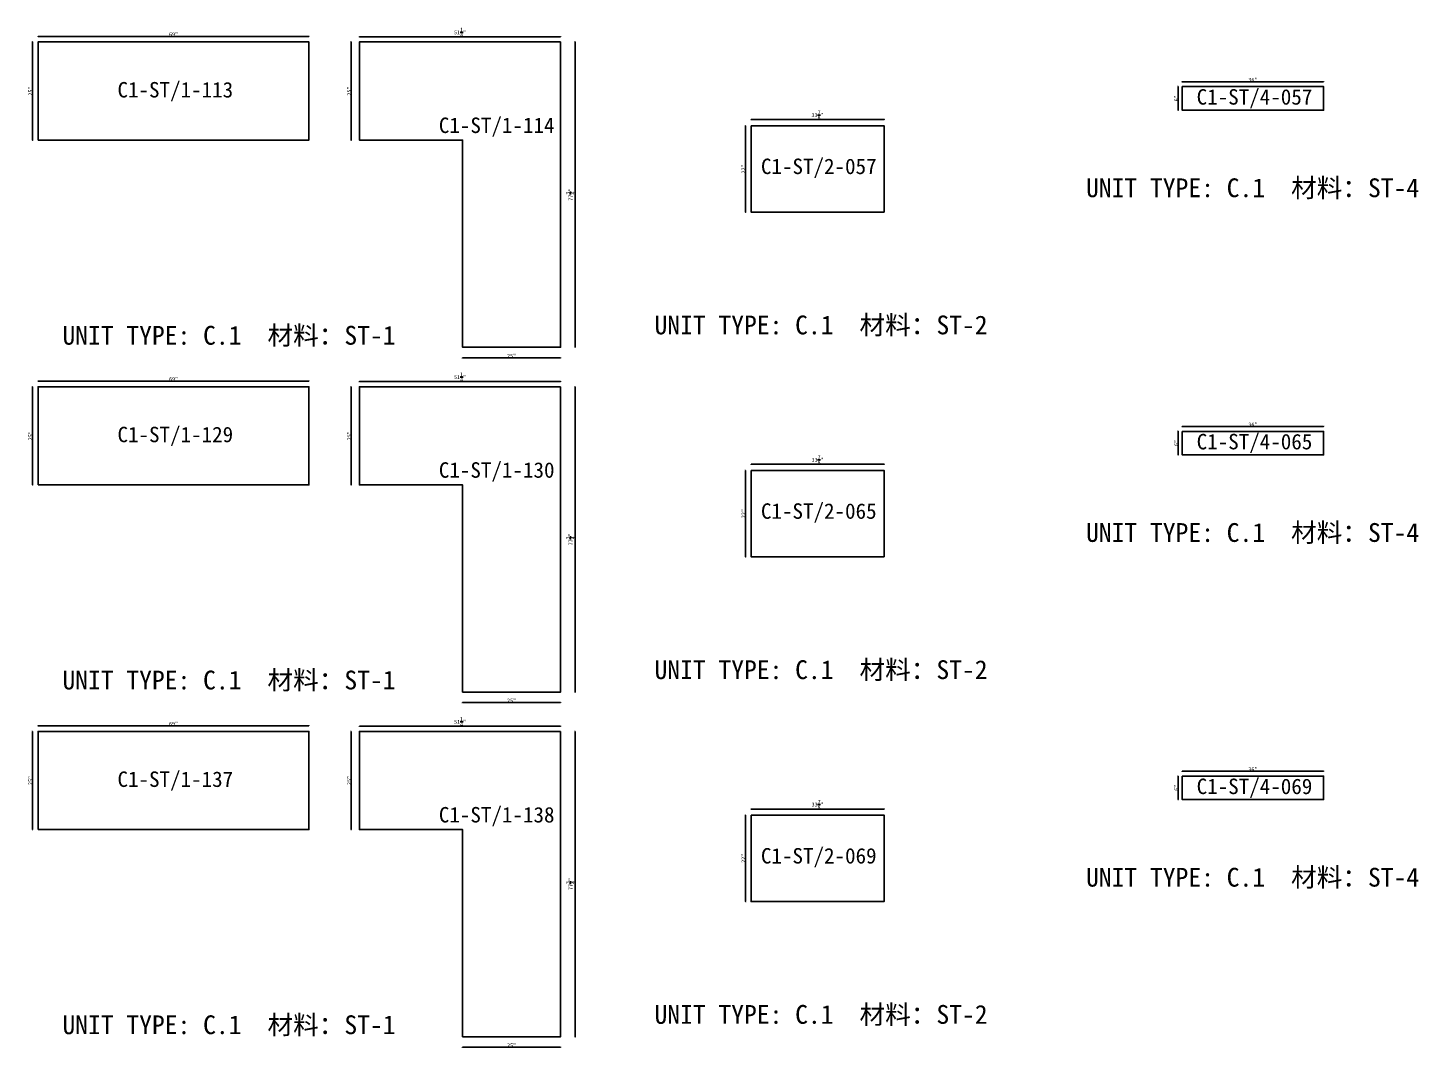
# Model space of a CAD drawing. Header units: millimetres. Extents: x -46962 to 137822, y -48342 to 2116.
# Drawn here: x 65220 to 74215, y -43883 to -37283 of the extents above; entities that cross this region are included whole.
import ezdxf
from ezdxf.enums import TextEntityAlignment as Align

# ---------------------------------------------------------------- set-up
doc = ezdxf.new("R2010")
doc.units = ezdxf.units.MM
doc.layers.add('COUNTERTOP_NUMBER', color=3, linetype='Continuous')
doc.layers.add('COUNTERTOPS', color=7, linetype='Continuous')
doc.styles.add('样式 1', font='')
doc.styles.get('样式 1').set_extended_font_data('NSimSun')
doc.dimstyles.new('副本 ISO-25', dxfattribs={"dimtxt": 25, "dimasz": 10, "dimexe": 1.5, "dimexo": 0.5, "dimtad": 1, "dimlfac": 0.03937, "dimlunit": 5, "dimtxsty": '样式 1', "dimblk": 'ARCHTICK', "dimcen": 2.5, "dimclrd": 256, "dimclrt": 1, "dimazin": 3, "dimtfac": 1, "dimtmove": 0, "dimatfit": 3, "dimfxlon": 1})

# ---------------------------------------------------------------- blocks, each defined once
blk = doc.blocks.new('_ArchTick')
at = {"color": 0, "linetype": 'ByBlock', "const_width": 0.15}
blk.add_lwpolyline([(-0.5, -0.5), (0.5, 0.5)], dxfattribs=at)
blk = doc.blocks.new('*D1516')
at = {"color": 0, "lineweight": -2, "transparency": 16777216}
for p, q in [((65250.6, -37374.9), (65248.1, -37374.9)), ((65250.6, -38009.9), (65248.1, -38009.9))]:
    blk.add_line(p, q, dxfattribs=at)
at = {"lineweight": -2, "transparency": 16777216}
blk.add_line((65249.6, -38009.9), (65249.6, -37374.9), dxfattribs=at)
at = {"layer": 'Defpoints', "color": 0, "transparency": 16777216}
for p in [(65249.6, -37374.9), (65286.5, -37374.9), (65286.5, -38009.9)]:
    blk.add_point(p, dxfattribs=at)
at = {"lineweight": -2, "transparency": 16777216, "xscale": 10, "yscale": 10, "zscale": 10}
for p, rotation in [((65249.6, -37374.9), 90), ((65249.6, -38009.9), 270)]:
    blk.add_blockref('_ArchTick', p, dxfattribs=dict(at, rotation=rotation))
at = {"color": 1, "transparency": 16777216, "insert": (65236.5, -37692.4), "char_height": 25, "attachment_point": 5, "rotation": 90, "style": '样式 1'}
blk.add_mtext('\\A1;25"', dxfattribs=at)
blk = doc.blocks.new('*D1517')
at = {"color": 0, "lineweight": -2, "transparency": 16777216}
for p, q in [((65286.5, -37339.6), (65286.5, -37337.1)), ((67039.1, -37339.6), (67039.1, -37337.1))]:
    blk.add_line(p, q, dxfattribs=at)
at = {"lineweight": -2, "transparency": 16777216}
blk.add_line((65286.5, -37338.6), (67039.1, -37338.6), dxfattribs=at)
at = {"layer": 'Defpoints', "color": 0, "transparency": 16777216}
for p in [(65286.5, -37374.9), (67039.1, -37338.6), (67039.1, -37374.9)]:
    blk.add_point(p, dxfattribs=at)
at = {"lineweight": -2, "transparency": 16777216, "xscale": 10, "yscale": 10, "zscale": 10, "rotation": 180}
blk.add_blockref('_ArchTick', (65286.5, -37338.6), dxfattribs=at)
at = {"lineweight": -2, "transparency": 16777216, "xscale": 10, "yscale": 10, "zscale": 10}
blk.add_blockref('_ArchTick', (67039.1, -37338.6), dxfattribs=at)
at = {"color": 1, "transparency": 16777216, "insert": (66162.8, -37325.5), "char_height": 25, "attachment_point": 5, "style": '样式 1'}
blk.add_mtext('\\A1;69"', dxfattribs=at)
blk = doc.blocks.new('*D1518')
at = {"color": 0, "lineweight": -2, "transparency": 16777216}
for p, q in [((67365.4, -37342.8), (67365.4, -37340.3)), ((68667.2, -37342.8), (68667.2, -37340.3))]:
    blk.add_line(p, q, dxfattribs=at)
at = {"lineweight": -2, "transparency": 16777216}
blk.add_line((67365.4, -37341.8), (68667.2, -37341.8), dxfattribs=at)
at = {"layer": 'Defpoints', "color": 0, "transparency": 16777216}
for p in [(67365.4, -37374.9), (68667.2, -37341.8), (68667.2, -37374.9)]:
    blk.add_point(p, dxfattribs=at)
at = {"lineweight": -2, "transparency": 16777216, "xscale": 10, "yscale": 10, "zscale": 10, "rotation": 180}
blk.add_blockref('_ArchTick', (67365.4, -37341.8), dxfattribs=at)
at = {"lineweight": -2, "transparency": 16777216, "xscale": 10, "yscale": 10, "zscale": 10}
blk.add_blockref('_ArchTick', (68667.2, -37341.8), dxfattribs=at)
at = {"color": 1, "transparency": 16777216, "insert": (68016.3, -37312.8), "char_height": 25, "attachment_point": 5, "style": '样式 1'}
blk.add_mtext('\\A1;51{\\H1x;\\S1/4;}"', dxfattribs=at)
blk = doc.blocks.new('*D1519')
at = {"color": 0, "lineweight": -2, "transparency": 16777216}
for p, q in [((67313, -37374.9), (67310.5, -37374.9)), ((67313, -38009.9), (67310.5, -38009.9))]:
    blk.add_line(p, q, dxfattribs=at)
at = {"lineweight": -2, "transparency": 16777216}
blk.add_line((67312, -38009.9), (67312, -37374.9), dxfattribs=at)
at = {"layer": 'Defpoints', "color": 0, "transparency": 16777216}
for p in [(67312, -37374.9), (67365.4, -37374.9), (67365.4, -38009.9)]:
    blk.add_point(p, dxfattribs=at)
at = {"lineweight": -2, "transparency": 16777216, "xscale": 10, "yscale": 10, "zscale": 10}
for p, rotation in [((67312, -37374.9), 90), ((67312, -38009.9), 270)]:
    blk.add_blockref('_ArchTick', p, dxfattribs=dict(at, rotation=rotation))
at = {"color": 1, "transparency": 16777216, "insert": (67298.9, -37692.4), "char_height": 25, "attachment_point": 5, "rotation": 90, "style": '样式 1'}
blk.add_mtext('\\A1;25"', dxfattribs=at)
blk = doc.blocks.new('*D1520')
at = {"color": 0, "lineweight": -2, "transparency": 16777216}
for p, q in [((68032.2, -39417.2), (68032.2, -39419.7)), ((68667.2, -39417.2), (68667.2, -39419.7))]:
    blk.add_line(p, q, dxfattribs=at)
at = {"lineweight": -2, "transparency": 16777216}
blk.add_line((68667.2, -39418.2), (68032.2, -39418.2), dxfattribs=at)
at = {"layer": 'Defpoints', "color": 0, "transparency": 16777216}
for p in [(68032.2, -39349.8), (68667.2, -39349.8), (68032.2, -39418.2)]:
    blk.add_point(p, dxfattribs=at)
at = {"lineweight": -2, "transparency": 16777216, "xscale": 10, "yscale": 10, "zscale": 10, "rotation": 180}
blk.add_blockref('_ArchTick', (68032.2, -39418.2), dxfattribs=at)
at = {"lineweight": -2, "transparency": 16777216, "xscale": 10, "yscale": 10, "zscale": 10}
blk.add_blockref('_ArchTick', (68667.2, -39418.2), dxfattribs=at)
at = {"color": 1, "transparency": 16777216, "insert": (68349.7, -39405.1), "char_height": 25, "attachment_point": 5, "style": '样式 1'}
blk.add_mtext('\\A1;25"', dxfattribs=at)
blk = doc.blocks.new('*D1521')
at = {"color": 0, "lineweight": -2, "transparency": 16777216}
for p, q in [((68759.4, -37374.9), (68761.9, -37374.9)), ((68759.4, -39349.8), (68761.9, -39349.8))]:
    blk.add_line(p, q, dxfattribs=at)
at = {"lineweight": -2, "transparency": 16777216}
blk.add_line((68760.4, -39349.8), (68760.4, -37374.9), dxfattribs=at)
at = {"layer": 'Defpoints', "color": 0, "transparency": 16777216}
for p in [(68667.2, -37374.9), (68760.4, -37374.9), (68667.2, -39349.8)]:
    blk.add_point(p, dxfattribs=at)
at = {"lineweight": -2, "transparency": 16777216, "xscale": 10, "yscale": 10, "zscale": 10}
for p, rotation in [((68760.4, -37374.9), 90), ((68760.4, -39349.8), 270)]:
    blk.add_blockref('_ArchTick', p, dxfattribs=dict(at, rotation=rotation))
at = {"color": 1, "transparency": 16777216, "insert": (68731.3, -38362.4), "char_height": 25, "attachment_point": 5, "rotation": 90, "style": '样式 1'}
blk.add_mtext('\\A1;77{\\H1x;\\S3/4;}"', dxfattribs=at)
blk = doc.blocks.new('*D1522')
at = {"color": 0, "lineweight": -2, "transparency": 16777216}
for p, q in [((69899.1, -37878.1), (69899.1, -37875.6)), ((70759.5, -37878.1), (70759.5, -37875.6))]:
    blk.add_line(p, q, dxfattribs=at)
at = {"lineweight": -2, "transparency": 16777216}
blk.add_line((69899.1, -37877.1), (70759.5, -37877.1), dxfattribs=at)
at = {"layer": 'Defpoints', "color": 0, "transparency": 16777216}
for p in [(69899.1, -37916.5), (70759.5, -37877.1), (70759.5, -37916.5)]:
    blk.add_point(p, dxfattribs=at)
at = {"lineweight": -2, "transparency": 16777216, "xscale": 10, "yscale": 10, "zscale": 10, "rotation": 180}
blk.add_blockref('_ArchTick', (69899.1, -37877.1), dxfattribs=at)
at = {"lineweight": -2, "transparency": 16777216, "xscale": 10, "yscale": 10, "zscale": 10}
blk.add_blockref('_ArchTick', (70759.5, -37877.1), dxfattribs=at)
at = {"color": 1, "transparency": 16777216, "insert": (70329.3, -37848), "char_height": 25, "attachment_point": 5, "style": '样式 1'}
blk.add_mtext('\\A1;33{\\H1x;\\S7/8;}"', dxfattribs=at)
blk = doc.blocks.new('*D1523')
at = {"color": 0, "lineweight": -2, "transparency": 16777216}
for p, q in [((69863.4, -37916.5), (69860.9, -37916.5)), ((69863.4, -38475.3), (69860.9, -38475.3))]:
    blk.add_line(p, q, dxfattribs=at)
at = {"lineweight": -2, "transparency": 16777216}
blk.add_line((69862.4, -37916.5), (69862.4, -38475.3), dxfattribs=at)
at = {"layer": 'Defpoints', "color": 0, "transparency": 16777216}
for p in [(69899.1, -37916.5), (69862.4, -38475.3), (69899.1, -38475.3)]:
    blk.add_point(p, dxfattribs=at)
at = {"lineweight": -2, "transparency": 16777216, "xscale": 10, "yscale": 10, "zscale": 10}
for p, rotation in [((69862.4, -37916.5), 90), ((69862.4, -38475.3), 270)]:
    blk.add_blockref('_ArchTick', p, dxfattribs=dict(at, rotation=rotation))
at = {"color": 1, "transparency": 16777216, "insert": (69849.3, -38195.9), "char_height": 25, "attachment_point": 5, "rotation": 90, "style": '样式 1'}
blk.add_mtext('\\A1;22"', dxfattribs=at)
blk = doc.blocks.new('*D1524')
at = {"color": 0, "lineweight": -2, "transparency": 16777216}
for p, q in [((72687.9, -37633.9), (72687.9, -37631.4)), ((73602.3, -37633.9), (73602.3, -37631.4))]:
    blk.add_line(p, q, dxfattribs=at)
at = {"lineweight": -2, "transparency": 16777216}
blk.add_line((72687.9, -37632.9), (73602.3, -37632.9), dxfattribs=at)
at = {"layer": 'Defpoints', "color": 0, "transparency": 16777216}
for p in [(72687.9, -37663.7), (73602.3, -37632.9), (73602.3, -37663.7)]:
    blk.add_point(p, dxfattribs=at)
at = {"lineweight": -2, "transparency": 16777216, "xscale": 10, "yscale": 10, "zscale": 10, "rotation": 180}
blk.add_blockref('_ArchTick', (72687.9, -37632.9), dxfattribs=at)
at = {"lineweight": -2, "transparency": 16777216, "xscale": 10, "yscale": 10, "zscale": 10}
blk.add_blockref('_ArchTick', (73602.3, -37632.9), dxfattribs=at)
at = {"color": 1, "transparency": 16777216, "insert": (73145.1, -37619.8), "char_height": 25, "attachment_point": 5, "style": '样式 1'}
blk.add_mtext('\\A1;36"', dxfattribs=at)
blk = doc.blocks.new('*D1525')
at = {"color": 0, "lineweight": -2, "transparency": 16777216}
for p, q in [((72663, -37663.7), (72660.5, -37663.7)), ((72663, -37816.1), (72660.5, -37816.1))]:
    blk.add_line(p, q, dxfattribs=at)
at = {"lineweight": -2, "transparency": 16777216}
blk.add_line((72662, -37816.1), (72662, -37663.7), dxfattribs=at)
at = {"layer": 'Defpoints', "color": 0, "transparency": 16777216}
for p in [(72662, -37663.7), (72687.9, -37663.7), (72687.9, -37816.1)]:
    blk.add_point(p, dxfattribs=at)
at = {"lineweight": -2, "transparency": 16777216, "xscale": 10, "yscale": 10, "zscale": 10}
for p, rotation in [((72662, -37663.7), 90), ((72662, -37816.1), 270)]:
    blk.add_blockref('_ArchTick', p, dxfattribs=dict(at, rotation=rotation))
at = {"color": 1, "transparency": 16777216, "insert": (72648.9, -37739.9), "char_height": 25, "attachment_point": 5, "rotation": 90, "style": '样式 1'}
blk.add_mtext('\\A1;6"', dxfattribs=at)
blk = doc.blocks.new('*D1162')
at = {"color": 0, "lineweight": -2, "transparency": 16777216}
for p, q in [((65250.6, -39604.5), (65248.1, -39604.5)), ((65250.6, -40239.5), (65248.1, -40239.5))]:
    blk.add_line(p, q, dxfattribs=at)
at = {"lineweight": -2, "transparency": 16777216}
blk.add_line((65249.6, -40239.5), (65249.6, -39604.5), dxfattribs=at)
at = {"layer": 'Defpoints', "color": 0, "transparency": 16777216}
for p in [(65249.6, -39604.5), (65286.5, -39604.5), (65286.5, -40239.5)]:
    blk.add_point(p, dxfattribs=at)
at = {"lineweight": -2, "transparency": 16777216, "xscale": 10, "yscale": 10, "zscale": 10}
for p, rotation in [((65249.6, -39604.5), 90), ((65249.6, -40239.5), 270)]:
    blk.add_blockref('_ArchTick', p, dxfattribs=dict(at, rotation=rotation))
at = {"color": 1, "transparency": 16777216, "insert": (65236.5, -39922), "char_height": 25, "attachment_point": 5, "rotation": 90, "style": '样式 1'}
blk.add_mtext('\\A1;25"', dxfattribs=at)
blk = doc.blocks.new('*D1163')
at = {"color": 0, "lineweight": -2, "transparency": 16777216}
for p, q in [((65286.5, -39569.2), (65286.5, -39566.7)), ((67039.1, -39569.2), (67039.1, -39566.7))]:
    blk.add_line(p, q, dxfattribs=at)
at = {"lineweight": -2, "transparency": 16777216}
blk.add_line((65286.5, -39568.2), (67039.1, -39568.2), dxfattribs=at)
at = {"layer": 'Defpoints', "color": 0, "transparency": 16777216}
for p in [(67039.1, -39568.2), (65286.5, -39604.5), (67039.1, -39604.5)]:
    blk.add_point(p, dxfattribs=at)
at = {"lineweight": -2, "transparency": 16777216, "xscale": 10, "yscale": 10, "zscale": 10, "rotation": 180}
blk.add_blockref('_ArchTick', (65286.5, -39568.2), dxfattribs=at)
at = {"lineweight": -2, "transparency": 16777216, "xscale": 10, "yscale": 10, "zscale": 10}
blk.add_blockref('_ArchTick', (67039.1, -39568.2), dxfattribs=at)
at = {"color": 1, "transparency": 16777216, "insert": (66162.8, -39555), "char_height": 25, "attachment_point": 5, "style": '样式 1'}
blk.add_mtext('\\A1;69"', dxfattribs=at)
blk = doc.blocks.new('*D1164')
at = {"color": 0, "lineweight": -2, "transparency": 16777216}
for p, q in [((67365.4, -39572.4), (67365.4, -39569.9)), ((68667.2, -39572.4), (68667.2, -39569.9))]:
    blk.add_line(p, q, dxfattribs=at)
at = {"lineweight": -2, "transparency": 16777216}
blk.add_line((67365.4, -39571.4), (68667.2, -39571.4), dxfattribs=at)
at = {"layer": 'Defpoints', "color": 0, "transparency": 16777216}
for p in [(68667.2, -39571.4), (67365.4, -39604.5), (68667.2, -39604.5)]:
    blk.add_point(p, dxfattribs=at)
at = {"lineweight": -2, "transparency": 16777216, "xscale": 10, "yscale": 10, "zscale": 10, "rotation": 180}
blk.add_blockref('_ArchTick', (67365.4, -39571.4), dxfattribs=at)
at = {"lineweight": -2, "transparency": 16777216, "xscale": 10, "yscale": 10, "zscale": 10}
blk.add_blockref('_ArchTick', (68667.2, -39571.4), dxfattribs=at)
at = {"color": 1, "transparency": 16777216, "insert": (68016.3, -39542.3), "char_height": 25, "attachment_point": 5, "style": '样式 1'}
blk.add_mtext('\\A1;51{\\H1x;\\S1/4;}"', dxfattribs=at)
blk = doc.blocks.new('*D1165')
at = {"color": 0, "lineweight": -2, "transparency": 16777216}
for p, q in [((67313, -39604.5), (67310.5, -39604.5)), ((67313, -40239.5), (67310.5, -40239.5))]:
    blk.add_line(p, q, dxfattribs=at)
at = {"lineweight": -2, "transparency": 16777216}
blk.add_line((67312, -40239.5), (67312, -39604.5), dxfattribs=at)
at = {"layer": 'Defpoints', "color": 0, "transparency": 16777216}
for p in [(67312, -39604.5), (67365.4, -39604.5), (67365.4, -40239.5)]:
    blk.add_point(p, dxfattribs=at)
at = {"lineweight": -2, "transparency": 16777216, "xscale": 10, "yscale": 10, "zscale": 10}
for p, rotation in [((67312, -39604.5), 90), ((67312, -40239.5), 270)]:
    blk.add_blockref('_ArchTick', p, dxfattribs=dict(at, rotation=rotation))
at = {"color": 1, "transparency": 16777216, "insert": (67298.9, -39922), "char_height": 25, "attachment_point": 5, "rotation": 90, "style": '样式 1'}
blk.add_mtext('\\A1;25"', dxfattribs=at)
blk = doc.blocks.new('*D1166')
at = {"color": 0, "lineweight": -2, "transparency": 16777216}
for p, q in [((68032.2, -41646.8), (68032.2, -41649.3)), ((68667.2, -41646.8), (68667.2, -41649.3))]:
    blk.add_line(p, q, dxfattribs=at)
at = {"lineweight": -2, "transparency": 16777216}
blk.add_line((68667.2, -41647.8), (68032.2, -41647.8), dxfattribs=at)
at = {"layer": 'Defpoints', "color": 0, "transparency": 16777216}
for p in [(68032.2, -41579.4), (68667.2, -41579.4), (68032.2, -41647.8)]:
    blk.add_point(p, dxfattribs=at)
at = {"lineweight": -2, "transparency": 16777216, "xscale": 10, "yscale": 10, "zscale": 10, "rotation": 180}
blk.add_blockref('_ArchTick', (68032.2, -41647.8), dxfattribs=at)
at = {"lineweight": -2, "transparency": 16777216, "xscale": 10, "yscale": 10, "zscale": 10}
blk.add_blockref('_ArchTick', (68667.2, -41647.8), dxfattribs=at)
at = {"color": 1, "transparency": 16777216, "insert": (68349.7, -41634.6), "char_height": 25, "attachment_point": 5, "style": '样式 1'}
blk.add_mtext('\\A1;25"', dxfattribs=at)
blk = doc.blocks.new('*D1167')
at = {"color": 0, "lineweight": -2, "transparency": 16777216}
for p, q in [((68759.4, -39604.5), (68761.9, -39604.5)), ((68759.4, -41579.4), (68761.9, -41579.4))]:
    blk.add_line(p, q, dxfattribs=at)
at = {"lineweight": -2, "transparency": 16777216}
blk.add_line((68760.4, -41579.4), (68760.4, -39604.5), dxfattribs=at)
at = {"layer": 'Defpoints', "color": 0, "transparency": 16777216}
for p in [(68667.2, -39604.5), (68760.4, -39604.5), (68667.2, -41579.4)]:
    blk.add_point(p, dxfattribs=at)
at = {"lineweight": -2, "transparency": 16777216, "xscale": 10, "yscale": 10, "zscale": 10}
for p, rotation in [((68760.4, -39604.5), 90), ((68760.4, -41579.4), 270)]:
    blk.add_blockref('_ArchTick', p, dxfattribs=dict(at, rotation=rotation))
at = {"color": 1, "transparency": 16777216, "insert": (68731.3, -40591.9), "char_height": 25, "attachment_point": 5, "rotation": 90, "style": '样式 1'}
blk.add_mtext('\\A1;77{\\H1x;\\S3/4;}"', dxfattribs=at)
blk = doc.blocks.new('*D1168')
at = {"color": 0, "lineweight": -2, "transparency": 16777216}
for p, q in [((69899.1, -40107.6), (69899.1, -40105.1)), ((70759.5, -40107.6), (70759.5, -40105.1))]:
    blk.add_line(p, q, dxfattribs=at)
at = {"lineweight": -2, "transparency": 16777216}
blk.add_line((69899.1, -40106.6), (70759.5, -40106.6), dxfattribs=at)
at = {"layer": 'Defpoints', "color": 0, "transparency": 16777216}
for p in [(70759.5, -40106.6), (69899.1, -40146), (70759.5, -40146)]:
    blk.add_point(p, dxfattribs=at)
at = {"lineweight": -2, "transparency": 16777216, "xscale": 10, "yscale": 10, "zscale": 10, "rotation": 180}
blk.add_blockref('_ArchTick', (69899.1, -40106.6), dxfattribs=at)
at = {"lineweight": -2, "transparency": 16777216, "xscale": 10, "yscale": 10, "zscale": 10}
blk.add_blockref('_ArchTick', (70759.5, -40106.6), dxfattribs=at)
at = {"color": 1, "transparency": 16777216, "insert": (70329.3, -40077.5), "char_height": 25, "attachment_point": 5, "style": '样式 1'}
blk.add_mtext('\\A1;33{\\H1x;\\S7/8;}"', dxfattribs=at)
blk = doc.blocks.new('*D1169')
at = {"color": 0, "lineweight": -2, "transparency": 16777216}
for p, q in [((69863.4, -40146), (69860.9, -40146)), ((69863.4, -40704.8), (69860.9, -40704.8))]:
    blk.add_line(p, q, dxfattribs=at)
at = {"lineweight": -2, "transparency": 16777216}
blk.add_line((69862.4, -40146), (69862.4, -40704.8), dxfattribs=at)
at = {"layer": 'Defpoints', "color": 0, "transparency": 16777216}
for p in [(69899.1, -40146), (69862.4, -40704.8), (69899.1, -40704.8)]:
    blk.add_point(p, dxfattribs=at)
at = {"lineweight": -2, "transparency": 16777216, "xscale": 10, "yscale": 10, "zscale": 10}
for p, rotation in [((69862.4, -40146), 90), ((69862.4, -40704.8), 270)]:
    blk.add_blockref('_ArchTick', p, dxfattribs=dict(at, rotation=rotation))
at = {"color": 1, "transparency": 16777216, "insert": (69849.3, -40425.4), "char_height": 25, "attachment_point": 5, "rotation": 90, "style": '样式 1'}
blk.add_mtext('\\A1;22"', dxfattribs=at)
blk = doc.blocks.new('*D1170')
at = {"color": 0, "lineweight": -2, "transparency": 16777216}
for p, q in [((72687.9, -39863.5), (72687.9, -39861)), ((73602.3, -39863.5), (73602.3, -39861))]:
    blk.add_line(p, q, dxfattribs=at)
at = {"lineweight": -2, "transparency": 16777216}
blk.add_line((72687.9, -39862.5), (73602.3, -39862.5), dxfattribs=at)
at = {"layer": 'Defpoints', "color": 0, "transparency": 16777216}
for p in [(72687.9, -39893.3), (73602.3, -39862.5), (73602.3, -39893.3)]:
    blk.add_point(p, dxfattribs=at)
at = {"lineweight": -2, "transparency": 16777216, "xscale": 10, "yscale": 10, "zscale": 10, "rotation": 180}
blk.add_blockref('_ArchTick', (72687.9, -39862.5), dxfattribs=at)
at = {"lineweight": -2, "transparency": 16777216, "xscale": 10, "yscale": 10, "zscale": 10}
blk.add_blockref('_ArchTick', (73602.3, -39862.5), dxfattribs=at)
at = {"color": 1, "transparency": 16777216, "insert": (73145.1, -39849.4), "char_height": 25, "attachment_point": 5, "style": '样式 1'}
blk.add_mtext('\\A1;36"', dxfattribs=at)
blk = doc.blocks.new('*D1171')
at = {"color": 0, "lineweight": -2, "transparency": 16777216}
for p, q in [((72663, -39893.3), (72660.5, -39893.3)), ((72663, -40045.7), (72660.5, -40045.7))]:
    blk.add_line(p, q, dxfattribs=at)
at = {"lineweight": -2, "transparency": 16777216}
blk.add_line((72662, -40045.7), (72662, -39893.3), dxfattribs=at)
at = {"layer": 'Defpoints', "color": 0, "transparency": 16777216}
for p in [(72662, -39893.3), (72687.9, -39893.3), (72687.9, -40045.7)]:
    blk.add_point(p, dxfattribs=at)
at = {"lineweight": -2, "transparency": 16777216, "xscale": 10, "yscale": 10, "zscale": 10}
for p, rotation in [((72662, -39893.3), 90), ((72662, -40045.7), 270)]:
    blk.add_blockref('_ArchTick', p, dxfattribs=dict(at, rotation=rotation))
at = {"color": 1, "transparency": 16777216, "insert": (72648.9, -39969.5), "char_height": 25, "attachment_point": 5, "rotation": 90, "style": '样式 1'}
blk.add_mtext('\\A1;6"', dxfattribs=at)
blk = doc.blocks.new('*D1338')
at = {"color": 0, "lineweight": -2, "transparency": 16777216}
for p, q in [((65250.6, -41834.1), (65248.1, -41834.1)), ((65250.6, -42469.1), (65248.1, -42469.1))]:
    blk.add_line(p, q, dxfattribs=at)
at = {"lineweight": -2, "transparency": 16777216}
blk.add_line((65249.6, -42469.1), (65249.6, -41834.1), dxfattribs=at)
at = {"layer": 'Defpoints', "color": 0, "transparency": 16777216}
for p in [(65249.6, -41834.1), (65286.5, -41834.1), (65286.5, -42469.1)]:
    blk.add_point(p, dxfattribs=at)
at = {"lineweight": -2, "transparency": 16777216, "xscale": 10, "yscale": 10, "zscale": 10}
for p, rotation in [((65249.6, -41834.1), 90), ((65249.6, -42469.1), 270)]:
    blk.add_blockref('_ArchTick', p, dxfattribs=dict(at, rotation=rotation))
at = {"color": 1, "transparency": 16777216, "insert": (65236.5, -42151.6), "char_height": 25, "attachment_point": 5, "rotation": 90, "style": '样式 1'}
blk.add_mtext('\\A1;25"', dxfattribs=at)
blk = doc.blocks.new('*D1339')
at = {"color": 0, "lineweight": -2, "transparency": 16777216}
for p, q in [((65286.5, -41798.7), (65286.5, -41796.2)), ((67039.1, -41798.7), (67039.1, -41796.2))]:
    blk.add_line(p, q, dxfattribs=at)
at = {"lineweight": -2, "transparency": 16777216}
blk.add_line((65286.5, -41797.7), (67039.1, -41797.7), dxfattribs=at)
at = {"layer": 'Defpoints', "color": 0, "transparency": 16777216}
for p in [(67039.1, -41797.7), (65286.5, -41834.1), (67039.1, -41834.1)]:
    blk.add_point(p, dxfattribs=at)
at = {"lineweight": -2, "transparency": 16777216, "xscale": 10, "yscale": 10, "zscale": 10, "rotation": 180}
blk.add_blockref('_ArchTick', (65286.5, -41797.7), dxfattribs=at)
at = {"lineweight": -2, "transparency": 16777216, "xscale": 10, "yscale": 10, "zscale": 10}
blk.add_blockref('_ArchTick', (67039.1, -41797.7), dxfattribs=at)
at = {"color": 1, "transparency": 16777216, "insert": (66162.8, -41784.6), "char_height": 25, "attachment_point": 5, "style": '样式 1'}
blk.add_mtext('\\A1;69"', dxfattribs=at)
blk = doc.blocks.new('*D1340')
at = {"color": 0, "lineweight": -2, "transparency": 16777216}
for p, q in [((67365.4, -41801.9), (67365.4, -41799.4)), ((68667.2, -41801.9), (68667.2, -41799.4))]:
    blk.add_line(p, q, dxfattribs=at)
at = {"lineweight": -2, "transparency": 16777216}
blk.add_line((67365.4, -41800.9), (68667.2, -41800.9), dxfattribs=at)
at = {"layer": 'Defpoints', "color": 0, "transparency": 16777216}
for p in [(68667.2, -41800.9), (67365.4, -41834.1), (68667.2, -41834.1)]:
    blk.add_point(p, dxfattribs=at)
at = {"lineweight": -2, "transparency": 16777216, "xscale": 10, "yscale": 10, "zscale": 10, "rotation": 180}
blk.add_blockref('_ArchTick', (67365.4, -41800.9), dxfattribs=at)
at = {"lineweight": -2, "transparency": 16777216, "xscale": 10, "yscale": 10, "zscale": 10}
blk.add_blockref('_ArchTick', (68667.2, -41800.9), dxfattribs=at)
at = {"color": 1, "transparency": 16777216, "insert": (68016.3, -41771.9), "char_height": 25, "attachment_point": 5, "style": '样式 1'}
blk.add_mtext('\\A1;51{\\H1x;\\S1/4;}"', dxfattribs=at)
blk = doc.blocks.new('*D1341')
at = {"color": 0, "lineweight": -2, "transparency": 16777216}
for p, q in [((67313, -41834.1), (67310.5, -41834.1)), ((67313, -42469.1), (67310.5, -42469.1))]:
    blk.add_line(p, q, dxfattribs=at)
at = {"lineweight": -2, "transparency": 16777216}
blk.add_line((67312, -42469.1), (67312, -41834.1), dxfattribs=at)
at = {"layer": 'Defpoints', "color": 0, "transparency": 16777216}
for p in [(67312, -41834.1), (67365.4, -41834.1), (67365.4, -42469.1)]:
    blk.add_point(p, dxfattribs=at)
at = {"lineweight": -2, "transparency": 16777216, "xscale": 10, "yscale": 10, "zscale": 10}
for p, rotation in [((67312, -41834.1), 90), ((67312, -42469.1), 270)]:
    blk.add_blockref('_ArchTick', p, dxfattribs=dict(at, rotation=rotation))
at = {"color": 1, "transparency": 16777216, "insert": (67298.9, -42151.6), "char_height": 25, "attachment_point": 5, "rotation": 90, "style": '样式 1'}
blk.add_mtext('\\A1;25"', dxfattribs=at)
blk = doc.blocks.new('*D1342')
at = {"color": 0, "lineweight": -2, "transparency": 16777216}
for p, q in [((68032.2, -43876.3), (68032.2, -43878.8)), ((68667.2, -43876.3), (68667.2, -43878.8))]:
    blk.add_line(p, q, dxfattribs=at)
at = {"lineweight": -2, "transparency": 16777216}
blk.add_line((68667.2, -43877.3), (68032.2, -43877.3), dxfattribs=at)
at = {"layer": 'Defpoints', "color": 0, "transparency": 16777216}
for p in [(68032.2, -43808.9), (68032.2, -43877.3), (68667.2, -43808.9)]:
    blk.add_point(p, dxfattribs=at)
at = {"lineweight": -2, "transparency": 16777216, "xscale": 10, "yscale": 10, "zscale": 10, "rotation": 180}
blk.add_blockref('_ArchTick', (68032.2, -43877.3), dxfattribs=at)
at = {"lineweight": -2, "transparency": 16777216, "xscale": 10, "yscale": 10, "zscale": 10}
blk.add_blockref('_ArchTick', (68667.2, -43877.3), dxfattribs=at)
at = {"color": 1, "transparency": 16777216, "insert": (68349.7, -43864.2), "char_height": 25, "attachment_point": 5, "style": '样式 1'}
blk.add_mtext('\\A1;25"', dxfattribs=at)
blk = doc.blocks.new('*D1343')
at = {"color": 0, "lineweight": -2, "transparency": 16777216}
for p, q in [((68759.4, -41834.1), (68761.9, -41834.1)), ((68759.4, -43808.9), (68761.9, -43808.9))]:
    blk.add_line(p, q, dxfattribs=at)
at = {"lineweight": -2, "transparency": 16777216}
blk.add_line((68760.4, -43808.9), (68760.4, -41834.1), dxfattribs=at)
at = {"layer": 'Defpoints', "color": 0, "transparency": 16777216}
for p in [(68667.2, -41834.1), (68760.4, -41834.1), (68667.2, -43808.9)]:
    blk.add_point(p, dxfattribs=at)
at = {"lineweight": -2, "transparency": 16777216, "xscale": 10, "yscale": 10, "zscale": 10}
for p, rotation in [((68760.4, -41834.1), 90), ((68760.4, -43808.9), 270)]:
    blk.add_blockref('_ArchTick', p, dxfattribs=dict(at, rotation=rotation))
at = {"color": 1, "transparency": 16777216, "insert": (68731.3, -42821.5), "char_height": 25, "attachment_point": 5, "rotation": 90, "style": '样式 1'}
blk.add_mtext('\\A1;77{\\H1x;\\S3/4;}"', dxfattribs=at)
blk = doc.blocks.new('*D1344')
at = {"color": 0, "lineweight": -2, "transparency": 16777216}
for p, q in [((69899.1, -42337.2), (69899.1, -42334.7)), ((70759.5, -42337.2), (70759.5, -42334.7))]:
    blk.add_line(p, q, dxfattribs=at)
at = {"lineweight": -2, "transparency": 16777216}
blk.add_line((69899.1, -42336.2), (70759.5, -42336.2), dxfattribs=at)
at = {"layer": 'Defpoints', "color": 0, "transparency": 16777216}
for p in [(70759.5, -42336.2), (69899.1, -42375.6), (70759.5, -42375.6)]:
    blk.add_point(p, dxfattribs=at)
at = {"lineweight": -2, "transparency": 16777216, "xscale": 10, "yscale": 10, "zscale": 10, "rotation": 180}
blk.add_blockref('_ArchTick', (69899.1, -42336.2), dxfattribs=at)
at = {"lineweight": -2, "transparency": 16777216, "xscale": 10, "yscale": 10, "zscale": 10}
blk.add_blockref('_ArchTick', (70759.5, -42336.2), dxfattribs=at)
at = {"color": 1, "transparency": 16777216, "insert": (70329.3, -42307.1), "char_height": 25, "attachment_point": 5, "style": '样式 1'}
blk.add_mtext('\\A1;33{\\H1x;\\S7/8;}"', dxfattribs=at)
blk = doc.blocks.new('*D1345')
at = {"color": 0, "lineweight": -2, "transparency": 16777216}
for p, q in [((69863.4, -42375.6), (69860.9, -42375.6)), ((69863.4, -42934.4), (69860.9, -42934.4))]:
    blk.add_line(p, q, dxfattribs=at)
at = {"lineweight": -2, "transparency": 16777216}
blk.add_line((69862.4, -42375.6), (69862.4, -42934.4), dxfattribs=at)
at = {"layer": 'Defpoints', "color": 0, "transparency": 16777216}
for p in [(69899.1, -42375.6), (69862.4, -42934.4), (69899.1, -42934.4)]:
    blk.add_point(p, dxfattribs=at)
at = {"lineweight": -2, "transparency": 16777216, "xscale": 10, "yscale": 10, "zscale": 10}
for p, rotation in [((69862.4, -42375.6), 90), ((69862.4, -42934.4), 270)]:
    blk.add_blockref('_ArchTick', p, dxfattribs=dict(at, rotation=rotation))
at = {"color": 1, "transparency": 16777216, "insert": (69849.3, -42655), "char_height": 25, "attachment_point": 5, "rotation": 90, "style": '样式 1'}
blk.add_mtext('\\A1;22"', dxfattribs=at)
blk = doc.blocks.new('*D1346')
at = {"color": 0, "lineweight": -2, "transparency": 16777216}
for p, q in [((72687.9, -42093), (72687.9, -42090.5)), ((73602.3, -42093), (73602.3, -42090.5))]:
    blk.add_line(p, q, dxfattribs=at)
at = {"lineweight": -2, "transparency": 16777216}
blk.add_line((72687.9, -42092), (73602.3, -42092), dxfattribs=at)
at = {"layer": 'Defpoints', "color": 0, "transparency": 16777216}
for p in [(73602.3, -42092), (72687.9, -42122.9), (73602.3, -42122.9)]:
    blk.add_point(p, dxfattribs=at)
at = {"lineweight": -2, "transparency": 16777216, "xscale": 10, "yscale": 10, "zscale": 10, "rotation": 180}
blk.add_blockref('_ArchTick', (72687.9, -42092), dxfattribs=at)
at = {"lineweight": -2, "transparency": 16777216, "xscale": 10, "yscale": 10, "zscale": 10}
blk.add_blockref('_ArchTick', (73602.3, -42092), dxfattribs=at)
at = {"color": 1, "transparency": 16777216, "insert": (73145.1, -42078.9), "char_height": 25, "attachment_point": 5, "style": '样式 1'}
blk.add_mtext('\\A1;36"', dxfattribs=at)
blk = doc.blocks.new('*D1347')
at = {"color": 0, "lineweight": -2, "transparency": 16777216}
for p, q in [((72663, -42122.9), (72660.5, -42122.9)), ((72663, -42275.3), (72660.5, -42275.3))]:
    blk.add_line(p, q, dxfattribs=at)
at = {"lineweight": -2, "transparency": 16777216}
blk.add_line((72662, -42275.3), (72662, -42122.9), dxfattribs=at)
at = {"layer": 'Defpoints', "color": 0, "transparency": 16777216}
for p in [(72662, -42122.9), (72687.9, -42122.9), (72687.9, -42275.3)]:
    blk.add_point(p, dxfattribs=at)
at = {"lineweight": -2, "transparency": 16777216, "xscale": 10, "yscale": 10, "zscale": 10}
for p, rotation in [((72662, -42122.9), 90), ((72662, -42275.3), 270)]:
    blk.add_blockref('_ArchTick', p, dxfattribs=dict(at, rotation=rotation))
at = {"color": 1, "transparency": 16777216, "insert": (72648.9, -42199.1), "char_height": 25, "attachment_point": 5, "rotation": 90, "style": '样式 1'}
blk.add_mtext('\\A1;6"', dxfattribs=at)

msp = doc.modelspace()

# ---------------------------------------------------------------- linework, layer by layer
at = {"layer": 'COUNTERTOPS'}
for points in [[(65286.547, -38009.936), (67039.147, -38009.936), (67039.147, -37374.936), (65286.547, -37374.936)], [(68667.192, -37374.936), (67365.442, -37374.936), (67365.442, -38009.936), (68032.192, -38009.936), (68032.192, -39349.786), (68667.192, -39349.786)], [(72687.87, -37663.746), (73602.27, -37663.746), (73602.27, -37816.146), (72687.87, -37816.146)], [(69899.076, -37916.477), (70759.501, -37916.477), (70759.501, -38475.277), (69899.076, -38475.277)], [(65286.547, -40239.503), (67039.147, -40239.503), (67039.147, -39604.503), (65286.547, -39604.503)], [(68667.192, -39604.503), (67365.442, -39604.503), (67365.442, -40239.503), (68032.192, -40239.503), (68032.192, -41579.353), (68667.192, -41579.353)], [(72687.87, -39893.313), (73602.27, -39893.313), (73602.27, -40045.713), (72687.87, -40045.713)], [(69899.076, -40146.045), (70759.501, -40146.045), (70759.501, -40704.845), (69899.076, -40704.845)], [(65286.547, -42469.07), (67039.147, -42469.07), (67039.147, -41834.07), (65286.547, -41834.07)], [(68667.192, -41834.07), (67365.442, -41834.07), (67365.442, -42469.07), (68032.192, -42469.07), (68032.192, -43808.92), (68667.192, -43808.92)], [(72687.87, -42122.88), (73602.27, -42122.88), (73602.27, -42275.28), (72687.87, -42275.28)], [(69899.076, -42375.612), (70759.501, -42375.612), (70759.501, -42934.412), (69899.076, -42934.412)]]:
    msp.add_lwpolyline(points, close=True, dxfattribs=at)

# ---------------------------------------------------------------- texts
at = {"style": '样式 1'}
for s, p in [('UNIT TYPE: C.1', (72066.179, -38378.903)), ('材料：ST-4', (73392.46, -38378.903)), ('UNIT TYPE: C.1', (65444.219, -39333.034)), ('材料：ST-1', (66770.5, -39333.034)), ('UNIT TYPE: C.1', (69274.305, -39266.081)), ('材料：ST-2', (70600.586, -39266.081)), ('材料：ST-4', (73392.46, -40608.47)), ('UNIT TYPE: C.1', (72066.179, -40608.47)), ('UNIT TYPE: C.1', (69274.305, -41495.648)), ('材料：ST-2', (70600.586, -41495.648)), ('UNIT TYPE: C.1', (65444.219, -41562.601)), ('材料：ST-1', (66770.5, -41562.601)), ('UNIT TYPE: C.1', (72066.179, -42838.037)), ('材料：ST-4', (73392.46, -42838.037)), ('UNIT TYPE: C.1', (69274.305, -43725.215)), ('材料：ST-2', (70600.586, -43725.215)), ('UNIT TYPE: C.1', (65444.219, -43792.169)), ('材料：ST-1', (66770.5, -43792.169))]:
    msp.add_text(s, height=121.5865, dxfattribs=at).set_placement(p)
at = {"layer": 'COUNTERTOP_NUMBER', "color": 3, "style": '样式 1'}
for s, p in [('C1-ST/1-113', (66174.41, -37684.105)), ('C1-ST/4-057', (73155.734, -37730.315)), ('C1-ST/1-114', (68253.305, -37913.955)), ('C1-ST/2-057', (70336.939, -38179.447)), ('C1-ST/1-129', (66174.41, -39913.672)), ('C1-ST/4-065', (73155.734, -39959.882)), ('C1-ST/1-130', (68253.305, -40143.522)), ('C1-ST/2-065', (70336.939, -40409.014)), ('C1-ST/1-137', (66174.41, -42143.239)), ('C1-ST/4-069', (73155.734, -42189.449)), ('C1-ST/1-138', (68253.305, -42373.089)), ('C1-ST/2-069', (70336.939, -42638.581))]:
    msp.add_text(s, height=100, dxfattribs=at).set_placement(p, align=Align.MIDDLE_CENTER)

# ---------------------------------------------------------------- dimensions: what is measured, and where the dimension line sits
for base, p1, p2, picture, middle in [((67039.147, -37338.605), (65286.547, -37374.936), (67039.147, -37374.936), '*D1517', (66162.847, -37325.48)), ((68667.192, -37341.803), (67365.442, -37374.936), (68667.192, -37374.936), '*D1518', (68016.317, -37312.779)), ((73602.27, -37632.91), (72687.87, -37663.746), (73602.27, -37663.746), '*D1524', (73145.07, -37619.785)), ((70759.501, -37877.051), (69899.076, -37916.477), (70759.501, -37916.477), '*D1522', (70329.288, -37847.957)), ((68032.192, -39418.201), (68667.192, -39349.786), (68032.192, -39349.786), '*D1520', (68349.692, -39405.076)), ((67039.147, -39568.172), (65286.547, -39604.503), (67039.147, -39604.503), '*D1163', (66162.847, -39555.047)), ((68667.192, -39571.37), (67365.442, -39604.503), (68667.192, -39604.503), '*D1164', (68016.317, -39542.347)), ((73602.27, -39862.477), (72687.87, -39893.313), (73602.27, -39893.313), '*D1170', (73145.07, -39849.352)), ((70759.501, -40106.618), (69899.076, -40146.045), (70759.501, -40146.045), '*D1168', (70329.288, -40077.525)), ((68032.192, -41647.769), (68667.192, -41579.353), (68032.192, -41579.353), '*D1166', (68349.692, -41634.644)), ((67039.147, -41797.74), (65286.547, -41834.07), (67039.147, -41834.07), '*D1339', (66162.847, -41784.615)), ((68667.192, -41800.937), (67365.442, -41834.07), (68667.192, -41834.07), '*D1340', (68016.317, -41771.914)), ((73602.27, -42092.044), (72687.87, -42122.88), (73602.27, -42122.88), '*D1346', (73145.07, -42078.919)), ((70759.501, -42336.185), (69899.076, -42375.612), (70759.501, -42375.612), '*D1344', (70329.288, -42307.092)), ((68032.192, -43877.336), (68667.192, -43808.92), (68032.192, -43808.92), '*D1342', (68349.692, -43864.211))]:
    dim = msp.add_linear_dim(base=base, p1=p1, p2=p2, dimstyle='副本 ISO-25')
    dim.commit()
    dim.dimension.update_dxf_attribs({"geometry": picture, "text_midpoint": middle})
for base, p1, p2, picture, middle in [((65249.607, -37374.936), (65286.547, -38009.936), (65286.547, -37374.936), '*D1516', (65236.482, -37692.436)), ((67311.996, -37374.936), (67365.442, -38009.936), (67365.442, -37374.936), '*D1519', (67298.871, -37692.436)), ((68760.414, -37374.936), (68667.192, -39349.786), (68667.192, -37374.936), '*D1521', (68731.321, -38362.361)), ((72662.036, -37663.746), (72687.87, -37816.146), (72687.87, -37663.746), '*D1525', (72648.911, -37739.946)), ((69862.429, -38475.277), (69899.076, -37916.477), (69899.076, -38475.277), '*D1523', (69849.304, -38195.877)), ((65249.607, -39604.503), (65286.547, -40239.503), (65286.547, -39604.503), '*D1162', (65236.482, -39922.003)), ((67311.996, -39604.503), (67365.442, -40239.503), (67365.442, -39604.503), '*D1165', (67298.871, -39922.003)), ((68760.414, -39604.503), (68667.192, -41579.353), (68667.192, -39604.503), '*D1167', (68731.321, -40591.928)), ((72662.036, -39893.313), (72687.87, -40045.713), (72687.87, -39893.313), '*D1171', (72648.911, -39969.513)), ((69862.429, -40704.845), (69899.076, -40146.045), (69899.076, -40704.845), '*D1169', (69849.304, -40425.445)), ((65249.607, -41834.07), (65286.547, -42469.07), (65286.547, -41834.07), '*D1338', (65236.482, -42151.57)), ((67311.996, -41834.07), (67365.442, -42469.07), (67365.442, -41834.07), '*D1341', (67298.871, -42151.57)), ((68760.414, -41834.07), (68667.192, -43808.92), (68667.192, -41834.07), '*D1343', (68731.321, -42821.495)), ((72662.036, -42122.88), (72687.87, -42275.28), (72687.87, -42122.88), '*D1347', (72648.911, -42199.08)), ((69862.429, -42934.412), (69899.076, -42375.612), (69899.076, -42934.412), '*D1345', (69849.304, -42655.012))]:
    dim = msp.add_linear_dim(base=base, p1=p1, p2=p2, angle=90, dimstyle='副本 ISO-25')
    dim.commit()
    dim.dimension.update_dxf_attribs({"geometry": picture, "text_midpoint": middle})

doc.saveas('drawing.dxf')
